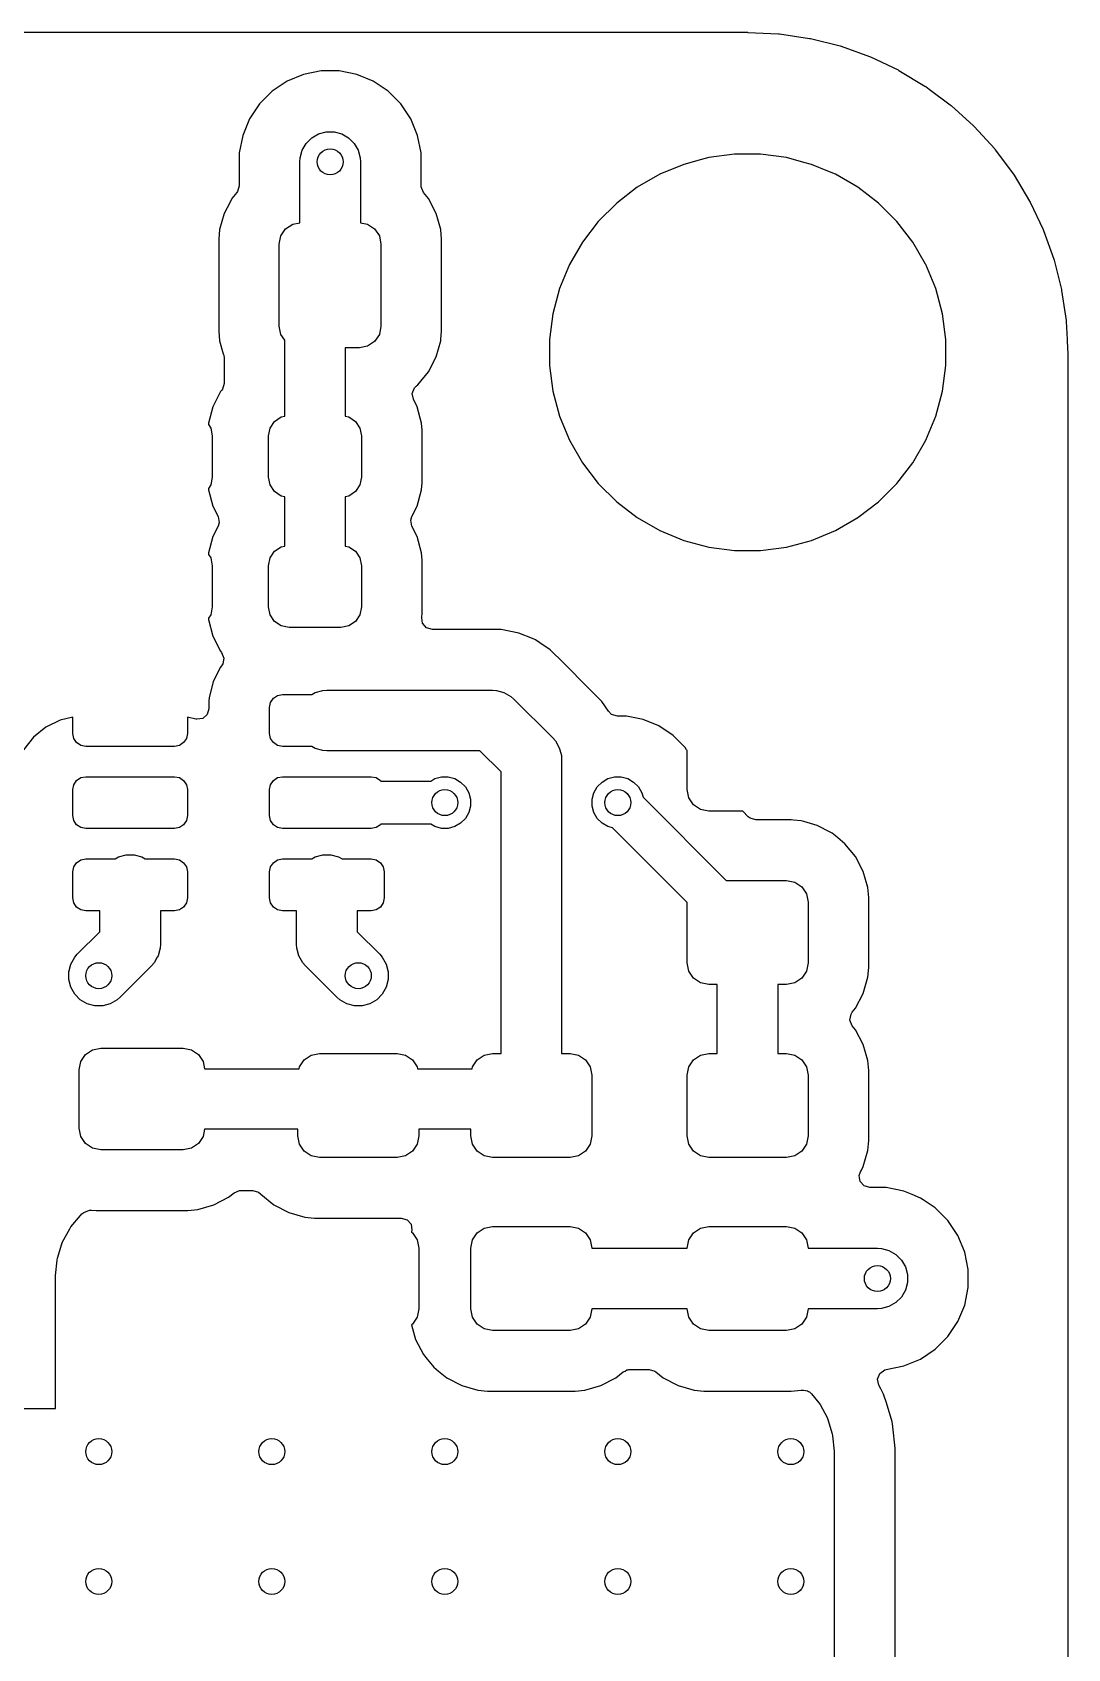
# Model space of a CAD drawing. Extents: x 4.78 to 6.52, y -4.3 to -1.89.
# Drawn here: x 5.895 to 6.366, y -2.629 to -1.894 of the extents above; entities that cross this region are included whole.
import ezdxf

# ---------------------------------------------------------------- set-up
doc = ezdxf.new("R2010")
doc.units = 0
doc.header["$MEASUREMENT"] = 0
doc.layers.add('BLACK', color=7, linetype='CONTINUOUS')

msp = doc.modelspace()

# ---------------------------------------------------------------- linework, layer by layer
at = {"layer": 'BLACK', "linetype": 'CONTINUOUS'}
for p, q in [((5.87348, -1.89362), (6.2186, -1.89362)), ((6.2186, -1.89362), (6.22035, -1.89362)), ((6.22035, -1.89362), (6.22059, -1.89363)), ((6.22059, -1.89363), (6.23451, -1.89431)), ((6.23451, -1.89431), (6.23499, -1.89436)), ((6.23499, -1.89436), (6.24865, -1.89638)), ((6.24865, -1.89638), (6.24912, -1.89648)), ((6.24912, -1.89648), (6.26252, -1.89983)), ((6.26252, -1.89983), (6.26298, -1.89997)), ((6.26298, -1.89997), (6.27598, -1.90463)), ((6.27598, -1.90463), (6.27643, -1.90481)), ((6.02644, -1.9112), (6.01845, -1.91279)), ((6.03459, -1.9112), (6.02644, -1.9112)), ((6.02644, -1.9112), (6.02644, -1.9112)), ((6.04258, -1.91279), (6.03459, -1.9112)), ((6.03459, -1.9112), (6.03459, -1.9112)), ((6.27643, -1.90481), (6.28891, -1.91072)), ((6.28891, -1.91072), (6.28934, -1.91094)), ((6.28934, -1.91094), (6.30119, -1.91804)), ((6.01092, -1.91591), (6.00415, -1.92043)), ((6.01845, -1.91279), (6.01092, -1.91591)), ((6.01845, -1.91279), (6.01845, -1.91279)), ((6.0501, -1.91591), (6.04258, -1.91279)), ((6.04258, -1.91279), (6.04258, -1.91279)), ((6.05192, -1.91712), (6.0501, -1.91591)), ((6.05688, -1.92043), (6.05192, -1.91712)), ((6.30119, -1.91804), (6.30158, -1.91831)), ((6.30158, -1.91831), (6.30308, -1.91942)), ((5.99839, -1.92619), (5.99386, -1.93297)), ((6.00415, -1.92043), (5.99839, -1.92619)), ((6.06264, -1.92619), (6.05688, -1.92043)), ((6.06716, -1.93297), (6.06264, -1.92619)), ((6.06264, -1.92619), (6.06264, -1.92619)), ((6.30308, -1.91942), (6.31268, -1.92654)), ((6.31268, -1.92654), (6.31305, -1.92684)), ((5.99386, -1.93297), (5.99074, -1.9405)), ((6.07028, -1.9405), (6.06716, -1.93297)), ((6.31305, -1.92684), (6.32329, -1.93612)), ((5.99074, -1.9405), (5.98915, -1.94849)), ((5.99074, -1.9405), (5.99074, -1.9405)), ((6.02212, -1.94163), (6.02524, -1.93983)), ((6.02524, -1.93983), (6.02871, -1.9389)), ((6.02871, -1.9389), (6.03231, -1.9389)), ((6.03231, -1.9389), (6.03578, -1.93983)), ((6.03578, -1.93983), (6.0389, -1.94163)), ((6.07187, -1.94849), (6.07028, -1.9405)), ((6.32329, -1.93612), (6.32362, -1.93646)), ((6.32362, -1.93646), (6.3329, -1.94669)), ((5.98915, -1.94849), (5.98915, -1.96343)), ((6.01685, -1.95076), (6.01778, -1.94729)), ((6.01778, -1.94729), (6.01958, -1.94417)), ((6.01958, -1.94417), (6.02212, -1.94163)), ((6.0389, -1.94163), (6.04144, -1.94417)), ((6.04144, -1.94417), (6.04324, -1.94729)), ((6.04324, -1.94729), (6.04417, -1.95076)), ((6.07187, -1.96343), (6.07187, -1.94849)), ((6.07187, -1.94849), (6.07187, -1.94849)), ((6.3329, -1.94669), (6.3332, -1.94706)), ((6.3332, -1.94706), (6.34143, -1.95816)), ((6.01673, -1.95256), (6.01685, -1.95076)), ((6.01673, -1.98022), (6.01673, -1.95256)), ((6.04417, -1.95076), (6.04429, -1.95256)), ((6.04429, -1.95256), (6.04429, -1.98022)), ((6.19142, -1.95369), (6.1805, -1.95822)), ((6.19945, -1.95154), (6.19142, -1.95369)), ((6.20284, -1.95063), (6.19945, -1.95154)), ((6.21456, -1.94909), (6.20284, -1.95063)), ((6.20284, -1.95063), (6.20284, -1.95063)), ((6.20284, -1.95063), (6.20284, -1.95063)), ((6.22638, -1.94909), (6.21456, -1.94909)), ((6.21456, -1.94909), (6.21456, -1.94909)), ((6.21456, -1.94909), (6.21456, -1.94909)), ((6.2381, -1.95063), (6.22638, -1.94909)), ((6.22638, -1.94909), (6.22638, -1.94909)), ((6.22638, -1.94909), (6.22638, -1.94909)), ((6.24613, -1.95278), (6.2381, -1.95063)), ((6.2381, -1.95063), (6.2381, -1.95063)), ((6.2381, -1.95063), (6.2381, -1.95063)), ((6.24952, -1.95369), (6.24613, -1.95278)), ((6.25701, -1.95679), (6.24952, -1.95369)), ((6.24952, -1.95369), (6.24952, -1.95369)), ((6.24952, -1.95369), (6.24952, -1.95369)), ((5.98915, -1.96343), (5.98838, -1.96607)), ((6.0719, -1.96398), (6.07187, -1.96343)), ((6.1805, -1.95822), (6.17027, -1.96413)), ((6.1805, -1.95822), (6.1805, -1.95822)), ((6.26044, -1.95822), (6.25701, -1.95679)), ((6.27068, -1.96413), (6.26044, -1.95822)), ((6.26044, -1.95822), (6.26044, -1.95822)), ((6.34143, -1.95816), (6.3417, -1.95856)), ((6.3417, -1.95856), (6.3488, -1.9704)), ((5.985, -1.97083), (5.98229, -1.97601)), ((5.98582, -1.96926), (5.985, -1.97083)), ((5.98806, -1.96652), (5.98582, -1.96926)), ((5.98838, -1.96607), (5.98806, -1.96652)), ((6.07297, -1.96652), (6.0719, -1.96398)), ((6.07521, -1.96926), (6.07297, -1.96652)), ((6.07873, -1.97601), (6.07521, -1.96926)), ((6.17027, -1.96413), (6.16089, -1.97132)), ((6.28006, -1.97132), (6.27068, -1.96413)), ((6.3488, -1.9704), (6.34903, -1.97083)), ((6.34903, -1.97083), (6.35493, -1.98331)), ((5.98229, -1.97601), (5.9802, -1.98332)), ((6.08082, -1.98332), (6.07873, -1.97601)), ((6.16089, -1.97132), (6.15253, -1.97968)), ((6.16089, -1.97132), (6.16089, -1.97132)), ((6.28842, -1.97968), (6.28006, -1.97132)), ((6.28006, -1.97132), (6.28006, -1.97132)), ((5.9802, -1.98332), (5.9798, -1.98779)), ((6.00813, -1.98619), (6.01026, -1.983)), ((6.01026, -1.983), (6.01346, -1.98087)), ((6.01346, -1.98087), (6.01673, -1.98022)), ((6.04429, -1.98022), (6.04757, -1.98087)), ((6.04757, -1.98087), (6.05076, -1.983)), ((6.05076, -1.983), (6.05289, -1.98619)), ((6.08122, -1.98779), (6.08082, -1.98332)), ((6.15253, -1.97968), (6.14533, -1.98906)), ((6.15253, -1.97968), (6.15253, -1.97968)), ((6.29561, -1.98906), (6.28842, -1.97968)), ((6.28842, -1.97968), (6.28842, -1.97968)), ((6.35493, -1.98331), (6.35512, -1.98376)), ((6.35512, -1.98376), (6.35977, -1.99676)), ((5.9798, -1.98779), (5.9798, -2.02953)), ((6.00738, -1.98996), (6.00813, -1.98619)), ((6.00738, -2.02736), (6.00738, -1.98996)), ((6.05289, -1.98619), (6.05364, -1.98996)), ((6.05364, -1.98996), (6.05364, -2.02736)), ((6.08122, -2.02953), (6.08122, -1.98779)), ((6.14533, -1.98906), (6.13942, -1.9993)), ((6.30145, -1.99916), (6.29561, -1.98906)), ((6.13942, -1.9993), (6.1349, -2.01022)), ((6.13942, -1.9993), (6.13942, -1.9993)), ((6.30152, -1.9993), (6.30145, -1.99916)), ((6.30605, -2.01022), (6.30152, -1.9993)), ((6.35977, -1.99676), (6.35991, -1.99722)), ((6.35991, -1.99722), (6.36326, -2.01062)), ((6.1349, -2.01022), (6.13184, -2.02164)), ((6.30911, -2.02164), (6.30605, -2.01022)), ((6.36326, -2.01062), (6.36336, -2.01109)), ((6.36336, -2.01109), (6.36538, -2.02476)), ((6.13184, -2.02164), (6.1303, -2.03336)), ((6.13184, -2.02164), (6.13184, -2.02164)), ((6.31065, -2.03336), (6.30911, -2.02164)), ((5.9798, -2.02953), (5.9802, -2.034)), ((6.00813, -2.03113), (6.00738, -2.02736)), ((6.05364, -2.02736), (6.05289, -2.03113)), ((6.08088, -2.03336), (6.08122, -2.02953)), ((6.36538, -2.02476), (6.36543, -2.02523)), ((6.36543, -2.02523), (6.36583, -2.03336)), ((5.9802, -2.034), (5.9802, -2.034)), ((5.9802, -2.034), (5.9802, -2.034)), ((5.9802, -2.034), (5.98189, -2.0399)), ((6.00984, -2.03369), (6.00813, -2.03113)), ((6.00984, -2.0683), (6.00984, -2.03369)), ((6.04757, -2.03646), (6.0438, -2.0372)), ((6.05076, -2.03432), (6.04757, -2.03646)), ((6.05289, -2.03113), (6.05076, -2.03432)), ((6.07873, -2.04132), (6.08082, -2.034)), ((6.08082, -2.034), (6.08088, -2.03336)), ((6.1303, -2.03336), (6.1303, -2.03336)), ((6.1303, -2.03336), (6.1303, -2.04518)), ((6.31065, -2.04518), (6.31065, -2.03336)), ((6.36583, -2.03336), (6.36604, -2.03771)), ((5.98189, -2.0399), (5.98208, -2.04055)), ((5.98208, -2.04055), (5.98226, -2.04189)), ((5.98226, -2.04189), (5.98226, -2.05334)), ((6.0438, -2.0372), (6.0374, -2.0372)), ((6.0374, -2.0372), (6.0374, -2.0683)), ((6.07521, -2.04806), (6.07873, -2.04132)), ((6.36604, -2.03771), (6.36612, -2.03918)), ((6.36612, -2.03918), (6.36612, -2.03942)), ((6.36612, -2.03942), (6.36612, -3.28553)), ((6.0704, -2.05396), (6.07521, -2.04806)), ((6.1303, -2.04518), (6.1303, -2.04518)), ((6.1303, -2.04518), (6.13184, -2.0569)), ((6.30911, -2.0569), (6.31065, -2.04518)), ((5.98067, -2.05704), (5.97714, -2.06396)), ((5.98118, -2.05641), (5.98067, -2.05704)), ((5.98149, -2.05598), (5.98118, -2.05641)), ((5.98226, -2.05334), (5.98149, -2.05598)), ((6.06787, -2.05787), (6.0689, -2.05532)), ((6.06838, -2.06058), (6.06787, -2.05787)), ((6.0689, -2.05532), (6.06964, -2.05458)), ((6.06964, -2.05458), (6.0704, -2.05396)), ((6.13184, -2.0569), (6.13184, -2.0569)), ((6.13184, -2.0569), (6.13184, -2.0569)), ((6.13184, -2.0569), (6.1349, -2.06832)), ((6.30605, -2.06832), (6.30911, -2.0569)), ((5.97714, -2.06396), (5.97514, -2.07146)), ((6.0701, -2.06396), (6.06838, -2.06058)), ((6.07211, -2.07146), (6.0701, -2.06396)), ((5.97514, -2.07146), (5.97509, -2.07208)), ((5.97509, -2.07208), (5.97616, -2.07369)), ((5.97514, -2.07146), (5.97514, -2.07146)), ((5.97616, -2.07369), (5.97687, -2.07726)), ((6.00246, -2.07726), (6.00317, -2.07369)), ((6.00317, -2.07369), (6.0052, -2.07065)), ((6.0052, -2.07065), (6.00823, -2.06863)), ((6.00823, -2.06863), (6.00984, -2.0683)), ((6.0374, -2.0683), (6.03901, -2.06863)), ((6.03901, -2.06863), (6.04204, -2.07065)), ((6.04204, -2.07065), (6.04407, -2.07369)), ((6.04407, -2.07369), (6.04478, -2.07726)), ((6.07236, -2.07468), (6.07211, -2.07146)), ((6.1349, -2.06832), (6.13591, -2.07076)), ((6.13591, -2.07076), (6.13942, -2.07924)), ((6.30152, -2.07924), (6.30605, -2.06832)), ((5.97687, -2.07726), (5.97687, -2.09596)), ((6.00246, -2.09596), (6.00246, -2.07726)), ((6.04478, -2.07726), (6.04478, -2.09596)), ((6.07236, -2.09855), (6.07236, -2.07468)), ((6.13942, -2.07924), (6.13942, -2.07924)), ((6.13942, -2.07924), (6.14533, -2.08947)), ((6.29561, -2.08947), (6.30152, -2.07924)), ((6.14533, -2.08947), (6.15253, -2.09885)), ((6.28842, -2.09885), (6.29561, -2.08947)), ((5.97616, -2.09954), (5.97509, -2.10115)), ((5.97509, -2.10115), (5.97514, -2.10177)), ((5.97514, -2.10177), (5.97714, -2.10927)), ((5.97687, -2.09596), (5.97616, -2.09954)), ((6.00317, -2.09954), (6.00246, -2.09596)), ((6.0052, -2.10258), (6.00317, -2.09954)), ((6.00823, -2.1046), (6.0052, -2.10258)), ((6.04204, -2.10258), (6.03901, -2.1046)), ((6.04407, -2.09954), (6.04204, -2.10258)), ((6.04478, -2.09596), (6.04407, -2.09954)), ((6.0701, -2.10927), (6.07211, -2.10177)), ((6.07211, -2.10177), (6.07236, -2.09855)), ((6.15253, -2.09885), (6.15253, -2.09885)), ((6.15253, -2.09885), (6.16089, -2.10721)), ((6.28006, -2.10721), (6.28842, -2.09885)), ((5.97714, -2.10927), (5.97952, -2.11393)), ((6.00984, -2.10492), (6.00823, -2.1046)), ((6.00984, -2.12736), (6.00984, -2.10492)), ((6.03901, -2.1046), (6.0374, -2.10492)), ((6.0374, -2.10492), (6.0374, -2.12736)), ((6.06773, -2.11393), (6.0701, -2.10927)), ((6.0701, -2.10927), (6.0701, -2.10927)), ((6.16089, -2.10721), (6.16089, -2.10721)), ((6.16089, -2.10721), (6.17027, -2.11441)), ((6.27068, -2.11441), (6.28006, -2.10721)), ((5.97952, -2.11393), (5.98002, -2.11663)), ((5.98002, -2.11663), (5.97952, -2.11836)), ((6.06722, -2.11565), (6.06773, -2.11393)), ((6.06773, -2.11836), (6.06722, -2.11565)), ((6.17027, -2.11441), (6.1805, -2.12032)), ((6.26044, -2.12032), (6.27068, -2.11441)), ((5.97714, -2.12301), (5.97514, -2.13051)), ((5.97952, -2.11836), (5.97714, -2.12301)), ((6.0701, -2.12301), (6.06773, -2.11836)), ((6.07211, -2.13051), (6.0701, -2.12301)), ((6.0701, -2.12301), (6.0701, -2.12301)), ((6.0701, -2.12301), (6.0701, -2.12301)), ((6.1805, -2.12032), (6.1805, -2.12032)), ((6.1805, -2.12032), (6.1805, -2.12032)), ((6.1805, -2.12032), (6.19142, -2.12484)), ((6.19142, -2.12484), (6.20284, -2.1279)), ((6.2381, -2.1279), (6.24952, -2.12484)), ((6.24952, -2.12484), (6.26044, -2.12032)), ((5.97514, -2.13051), (5.97509, -2.13114)), ((5.97509, -2.13114), (5.97616, -2.13274)), ((5.97514, -2.13051), (5.97514, -2.13051)), ((6.00317, -2.13274), (6.0052, -2.12971)), ((6.0052, -2.12971), (6.00823, -2.12768)), ((6.00823, -2.12768), (6.00984, -2.12736)), ((6.0374, -2.12736), (6.03901, -2.12768)), ((6.03901, -2.12768), (6.04204, -2.12971)), ((6.04204, -2.12971), (6.04407, -2.13274)), ((6.07236, -2.13373), (6.07211, -2.13051)), ((6.20284, -2.1279), (6.21456, -2.12944)), ((6.21456, -2.12944), (6.21456, -2.12944)), ((6.21456, -2.12944), (6.22638, -2.12944)), ((6.22638, -2.12944), (6.2381, -2.1279)), ((6.22638, -2.12944), (6.22638, -2.12944)), ((5.97616, -2.13274), (5.97687, -2.13632)), ((5.97687, -2.13632), (5.97687, -2.15502)), ((6.00246, -2.13632), (6.00317, -2.13274)), ((6.00246, -2.15502), (6.00246, -2.13632)), ((6.04407, -2.13274), (6.04478, -2.13632)), ((6.04478, -2.13632), (6.04478, -2.15502)), ((6.07236, -2.1576), (6.07236, -2.13373)), ((5.97616, -2.1586), (5.97509, -2.1602)), ((5.97509, -2.1602), (5.97514, -2.16083)), ((5.97514, -2.16083), (5.97714, -2.16833)), ((5.97687, -2.15502), (5.97616, -2.1586)), ((6.00317, -2.1586), (6.00246, -2.15502)), ((6.0052, -2.16163), (6.00317, -2.1586)), ((6.00823, -2.16366), (6.0052, -2.16163)), ((6.04204, -2.16163), (6.03901, -2.16366)), ((6.04407, -2.1586), (6.04204, -2.16163)), ((6.04478, -2.15502), (6.04407, -2.1586)), ((6.07217, -2.16007), (6.07236, -2.1576)), ((6.07259, -2.16248), (6.07217, -2.16007)), ((6.07236, -2.1576), (6.07236, -2.1576)), ((5.97714, -2.16833), (5.98067, -2.17524)), ((6.01181, -2.16437), (6.00823, -2.16366)), ((6.03543, -2.16437), (6.01181, -2.16437)), ((6.03901, -2.16366), (6.03543, -2.16437)), ((6.0744, -2.16456), (6.07259, -2.16248)), ((6.07704, -2.16533), (6.0744, -2.16456)), ((6.1084, -2.16533), (6.07704, -2.16533)), ((6.11639, -2.16692), (6.1084, -2.16533)), ((6.1084, -2.16533), (6.1084, -2.16533)), ((6.12252, -2.16946), (6.11639, -2.16692)), ((6.11639, -2.16692), (6.11639, -2.16692)), ((5.98067, -2.17524), (5.98067, -2.17524)), ((5.98067, -2.17524), (5.98067, -2.17524)), ((5.98067, -2.17524), (5.98108, -2.17575)), ((5.98108, -2.17575), (5.98214, -2.17829)), ((6.12392, -2.17004), (6.12252, -2.16946)), ((6.12592, -2.17138), (6.12392, -2.17004)), ((6.1307, -2.17457), (6.12592, -2.17138)), ((6.13663, -2.1805), (6.1307, -2.17457)), ((5.98048, -2.18265), (5.97724, -2.18917)), ((5.98109, -2.18188), (5.98048, -2.18265)), ((5.98166, -2.181), (5.98109, -2.18188)), ((5.98214, -2.17829), (5.98166, -2.181)), ((6.14829, -2.19216), (6.13663, -2.1805)), ((6.13663, -2.1805), (6.13663, -2.1805)), ((5.97724, -2.18917), (5.97548, -2.19624)), ((5.97724, -2.18917), (5.97724, -2.18917)), ((5.97548, -2.19624), (5.97537, -2.19788)), ((5.97537, -2.19788), (5.97537, -2.20135)), ((6.00295, -2.20079), (6.0034, -2.19853)), ((6.0034, -2.19853), (6.00468, -2.19661)), ((6.00468, -2.19661), (6.0066, -2.19533)), ((6.0066, -2.19533), (6.00886, -2.19488)), ((6.00886, -2.19488), (6.02217, -2.19488)), ((6.02217, -2.19488), (6.02376, -2.19396)), ((6.02376, -2.19396), (6.02724, -2.19303)), ((6.02724, -2.19303), (6.02904, -2.19291)), ((6.02904, -2.19291), (6.10433, -2.19291)), ((6.10433, -2.19291), (6.10613, -2.19303)), ((6.10613, -2.19303), (6.1096, -2.19396)), ((6.1096, -2.19396), (6.11272, -2.19576)), ((6.11272, -2.19576), (6.11407, -2.19695)), ((6.11407, -2.19695), (6.13179, -2.21467)), ((6.15417, -2.19804), (6.14829, -2.19216)), ((6.14829, -2.19216), (6.14829, -2.19216)), ((6.15417, -2.19805), (6.15417, -2.19804)), ((6.15717, -2.20254), (6.15417, -2.19805)), ((5.91339, -2.20515), (5.90768, -2.20657)), ((5.91339, -2.2126), (5.91339, -2.20515)), ((5.96931, -2.20609), (5.96555, -2.20515)), ((5.96555, -2.20515), (5.96555, -2.2126)), ((5.9698, -2.20618), (5.96931, -2.20609)), ((5.97252, -2.20579), (5.9698, -2.20618)), ((5.9746, -2.20399), (5.97252, -2.20579)), ((5.97537, -2.20135), (5.9746, -2.20399)), ((6.00295, -2.2126), (6.00295, -2.20079)), ((6.15859, -2.20393), (6.15717, -2.20254)), ((6.16123, -2.2047), (6.15859, -2.20393)), ((6.1653, -2.2047), (6.16123, -2.2047)), ((6.17291, -2.20622), (6.1653, -2.2047)), ((6.1653, -2.2047), (6.1653, -2.2047)), ((5.90115, -2.20981), (5.89547, -2.21437)), ((5.90768, -2.20657), (5.90115, -2.20981)), ((5.90768, -2.20657), (5.90768, -2.20657)), ((5.91384, -2.21486), (5.91339, -2.2126)), ((5.96555, -2.2126), (5.9651, -2.21486)), ((6.0034, -2.21486), (6.00295, -2.2126)), ((6.18008, -2.20919), (6.17291, -2.20622)), ((6.17291, -2.20622), (6.17291, -2.20622)), ((6.18653, -2.2135), (6.18008, -2.20919)), ((6.18008, -2.20919), (6.18008, -2.20919)), ((6.19201, -2.21898), (6.18653, -2.2135)), ((6.18653, -2.2135), (6.18653, -2.2135)), ((5.89547, -2.21437), (5.89091, -2.22005)), ((5.91512, -2.21677), (5.91384, -2.21486)), ((5.91703, -2.21805), (5.91512, -2.21677)), ((5.91929, -2.2185), (5.91703, -2.21805)), ((5.95965, -2.2185), (5.91929, -2.2185)), ((5.96191, -2.21805), (5.95965, -2.2185)), ((5.96382, -2.21677), (5.96191, -2.21805)), ((5.9651, -2.21486), (5.96382, -2.21677)), ((6.00468, -2.21677), (6.0034, -2.21486)), ((6.0066, -2.21805), (6.00468, -2.21677)), ((6.00886, -2.2185), (6.0066, -2.21805)), ((6.02217, -2.2185), (6.00886, -2.2185)), ((6.02376, -2.21942), (6.02217, -2.2185)), ((6.02724, -2.22035), (6.02376, -2.21942)), ((6.02904, -2.22047), (6.02724, -2.22035)), ((6.09862, -2.22047), (6.02904, -2.22047)), ((6.10827, -2.23012), (6.09862, -2.22047)), ((6.13179, -2.21467), (6.13298, -2.21602)), ((6.13298, -2.21602), (6.13478, -2.21914)), ((6.13478, -2.21914), (6.13502, -2.22005)), ((6.13502, -2.22005), (6.13571, -2.22261)), ((6.19272, -2.22005), (6.19201, -2.21898)), ((6.19291, -2.22033), (6.19272, -2.22005)), ((6.19291, -2.23819), (6.19291, -2.22033)), ((6.13571, -2.22261), (6.13583, -2.22441)), ((6.13583, -2.22441), (6.13583, -2.35827)), ((5.91384, -2.23593), (5.91512, -2.23401)), ((5.91512, -2.23401), (5.91703, -2.23273)), ((5.91703, -2.23273), (5.91929, -2.23228)), ((5.91929, -2.23228), (5.95965, -2.23228)), ((5.95965, -2.23228), (5.96191, -2.23273)), ((5.96191, -2.23273), (5.96382, -2.23401)), ((5.96382, -2.23401), (5.9651, -2.23593)), ((6.0034, -2.23593), (6.00468, -2.23401)), ((6.00468, -2.23401), (6.0066, -2.23273)), ((6.0066, -2.23273), (6.00886, -2.23228)), ((6.00886, -2.23228), (6.04921, -2.23228)), ((6.04921, -2.23228), (6.05147, -2.23273)), ((6.05147, -2.23273), (6.05339, -2.23401)), ((6.05339, -2.23401), (6.05355, -2.23425)), ((6.05355, -2.23425), (6.0763, -2.23425)), ((6.0763, -2.23425), (6.07816, -2.23318)), ((6.07816, -2.23318), (6.08114, -2.23238)), ((6.08114, -2.23238), (6.08422, -2.23238)), ((6.08422, -2.23238), (6.0872, -2.23318)), ((6.0872, -2.23318), (6.08987, -2.23472)), ((6.08987, -2.23472), (6.09205, -2.2369)), ((6.10827, -2.35827), (6.10827, -2.23012)), ((6.15205, -2.2369), (6.15423, -2.23472)), ((6.15423, -2.23472), (6.1569, -2.23318)), ((6.1569, -2.23318), (6.15988, -2.23238)), ((6.15988, -2.23238), (6.16296, -2.23238)), ((6.16296, -2.23238), (6.16594, -2.23318)), ((6.16594, -2.23318), (6.16861, -2.23472)), ((6.16861, -2.23472), (6.17079, -2.2369)), ((5.91339, -2.23819), (5.91384, -2.23593)), ((5.91339, -2.25), (5.91339, -2.23819)), ((5.9651, -2.23593), (5.96555, -2.23819)), ((5.96555, -2.23819), (5.96555, -2.25)), ((6.00295, -2.23819), (6.0034, -2.23593)), ((6.00295, -2.25), (6.00295, -2.23819)), ((6.09205, -2.2369), (6.09359, -2.23957)), ((6.09359, -2.23957), (6.09439, -2.24255)), ((6.09439, -2.24255), (6.09439, -2.24564)), ((6.14971, -2.24255), (6.15051, -2.23957)), ((6.14971, -2.24564), (6.14971, -2.24255)), ((6.15051, -2.23957), (6.15205, -2.2369)), ((6.17079, -2.2369), (6.17233, -2.23957)), ((6.17233, -2.23957), (6.17288, -2.24164)), ((6.17288, -2.24164), (6.21077, -2.27953)), ((6.19366, -2.24196), (6.19291, -2.23819)), ((6.1958, -2.24515), (6.19366, -2.24196)), ((5.91384, -2.25226), (5.91339, -2.25)), ((5.96555, -2.25), (5.9651, -2.25226)), ((6.0034, -2.25226), (6.00295, -2.25)), ((6.09359, -2.24861), (6.09205, -2.25128)), ((6.09439, -2.24564), (6.09359, -2.24861)), ((6.15051, -2.24861), (6.14971, -2.24564)), ((6.15205, -2.25128), (6.15051, -2.24861)), ((6.19899, -2.24728), (6.1958, -2.24515)), ((6.20276, -2.24803), (6.19899, -2.24728)), ((6.21828, -2.24803), (6.20276, -2.24803)), ((6.22076, -2.25052), (6.21828, -2.24803)), ((5.91512, -2.25418), (5.91384, -2.25226)), ((5.91703, -2.25546), (5.91512, -2.25418)), ((5.91929, -2.25591), (5.91703, -2.25546)), ((5.95965, -2.25591), (5.91929, -2.25591)), ((5.96191, -2.25546), (5.95965, -2.25591)), ((5.96382, -2.25418), (5.96191, -2.25546)), ((5.9651, -2.25226), (5.96382, -2.25418)), ((6.00468, -2.25418), (6.0034, -2.25226)), ((6.0066, -2.25546), (6.00468, -2.25418)), ((6.00886, -2.25591), (6.0066, -2.25546)), ((6.04921, -2.25591), (6.00886, -2.25591)), ((6.05147, -2.25546), (6.04921, -2.25591)), ((6.05339, -2.25418), (6.05147, -2.25546)), ((6.05355, -2.25394), (6.05339, -2.25418)), ((6.0763, -2.25394), (6.05355, -2.25394)), ((6.07816, -2.25501), (6.0763, -2.25394)), ((6.08114, -2.2558), (6.07816, -2.25501)), ((6.08422, -2.2558), (6.08114, -2.2558)), ((6.0872, -2.25501), (6.08422, -2.2558)), ((6.08987, -2.25346), (6.0872, -2.25501)), ((6.09205, -2.25128), (6.08987, -2.25346)), ((6.15423, -2.25346), (6.15205, -2.25128)), ((6.1569, -2.25501), (6.15423, -2.25346)), ((6.15896, -2.25556), (6.1569, -2.25501)), ((6.19291, -2.28951), (6.15896, -2.25556)), ((6.22158, -2.25117), (6.22076, -2.25052)), ((6.22422, -2.25195), (6.22158, -2.25117)), ((6.24036, -2.25195), (6.22422, -2.25195)), ((6.24133, -2.25203), (6.24036, -2.25195)), ((6.24036, -2.25195), (6.24036, -2.25195)), ((6.24482, -2.25235), (6.24133, -2.25203)), ((6.24606, -2.2527), (6.24482, -2.25235)), ((6.24482, -2.25235), (6.24482, -2.25235)), ((6.24482, -2.25235), (6.24482, -2.25235)), ((6.25214, -2.25444), (6.24606, -2.2527)), ((6.25831, -2.25766), (6.25214, -2.25444)), ((6.25889, -2.25796), (6.25831, -2.25766)), ((6.26049, -2.25927), (6.25889, -2.25796)), ((6.26479, -2.26277), (6.26049, -2.25927)), ((6.26719, -2.26572), (6.26479, -2.26277)), ((5.91384, -2.27333), (5.91512, -2.27141)), ((5.91512, -2.27141), (5.91703, -2.27013)), ((5.91703, -2.27013), (5.91929, -2.26969)), ((5.91929, -2.26969), (5.9326, -2.26969)), ((5.9326, -2.26969), (5.9342, -2.26877)), ((5.9342, -2.26877), (5.93767, -2.26783)), ((5.93767, -2.26783), (5.94127, -2.26783)), ((5.94127, -2.26783), (5.94474, -2.26877)), ((5.94474, -2.26877), (5.94633, -2.26969)), ((5.94633, -2.26969), (5.95965, -2.26969)), ((5.95965, -2.26969), (5.96191, -2.27013)), ((5.96191, -2.27013), (5.96382, -2.27141)), ((5.96382, -2.27141), (5.9651, -2.27333)), ((6.0034, -2.27333), (6.00468, -2.27141)), ((6.00468, -2.27141), (6.0066, -2.27013)), ((6.0066, -2.27013), (6.00886, -2.26969)), ((6.00886, -2.26969), (6.02217, -2.26969)), ((6.02217, -2.26969), (6.02376, -2.26877)), ((6.02376, -2.26877), (6.02724, -2.26783)), ((6.02724, -2.26783), (6.03083, -2.26783)), ((6.03083, -2.26783), (6.03431, -2.26877)), ((6.03431, -2.26877), (6.0359, -2.26969)), ((6.0359, -2.26969), (6.04921, -2.26969)), ((6.04921, -2.26969), (6.05147, -2.27013)), ((6.05147, -2.27013), (6.05339, -2.27141)), ((6.05339, -2.27141), (6.05467, -2.27333)), ((6.2696, -2.26867), (6.26719, -2.26572)), ((6.27312, -2.27542), (6.2696, -2.26867)), ((5.91339, -2.27559), (5.91384, -2.27333)), ((5.91339, -2.2874), (5.91339, -2.27559)), ((5.9651, -2.27333), (5.96555, -2.27559)), ((5.96555, -2.27559), (5.96555, -2.2874)), ((6.00295, -2.27559), (6.0034, -2.27333)), ((6.00295, -2.2874), (6.00295, -2.27559)), ((6.05467, -2.27333), (6.05512, -2.27559)), ((6.05512, -2.27559), (6.05512, -2.2874)), ((6.21077, -2.27953), (6.23819, -2.27953)), ((6.23819, -2.27953), (6.24196, -2.28028)), ((6.27521, -2.28273), (6.27312, -2.27542)), ((6.24196, -2.28028), (6.24515, -2.28241)), ((6.24515, -2.28241), (6.24728, -2.2856)), ((6.24728, -2.2856), (6.24803, -2.28937)), ((6.27561, -2.2872), (6.27521, -2.28273)), ((5.91384, -2.28966), (5.91339, -2.2874)), ((5.91512, -2.29158), (5.91384, -2.28966)), ((5.91703, -2.29286), (5.91512, -2.29158)), ((5.91929, -2.29331), (5.91703, -2.29286)), ((5.92569, -2.29331), (5.91929, -2.29331)), ((5.92569, -2.30286), (5.92569, -2.29331)), ((5.95965, -2.29331), (5.95325, -2.29331)), ((5.95325, -2.29331), (5.95325, -2.30856)), ((5.96191, -2.29286), (5.95965, -2.29331)), ((5.96382, -2.29158), (5.96191, -2.29286)), ((5.9651, -2.28966), (5.96382, -2.29158)), ((5.96555, -2.2874), (5.9651, -2.28966)), ((6.0034, -2.28966), (6.00295, -2.2874)), ((6.00468, -2.29158), (6.0034, -2.28966)), ((6.0066, -2.29286), (6.00468, -2.29158)), ((6.00886, -2.29331), (6.0066, -2.29286)), ((6.01526, -2.29331), (6.00886, -2.29331)), ((6.01526, -2.30856), (6.01526, -2.29331)), ((6.04921, -2.29331), (6.04281, -2.29331)), ((6.04281, -2.29331), (6.04281, -2.30286)), ((6.05147, -2.29286), (6.04921, -2.29331)), ((6.05339, -2.29158), (6.05147, -2.29286)), ((6.05467, -2.28966), (6.05339, -2.29158)), ((6.05512, -2.2874), (6.05467, -2.28966)), ((6.19291, -2.31693), (6.19291, -2.28951)), ((6.24803, -2.28937), (6.24803, -2.31693)), ((6.27561, -2.3191), (6.27561, -2.2872)), ((5.91545, -2.31309), (5.92569, -2.30286)), ((5.95325, -2.30856), (5.95313, -2.31036)), ((6.01537, -2.31036), (6.01526, -2.30856)), ((6.04281, -2.30286), (6.05305, -2.31309)), ((5.91247, -2.31756), (5.91426, -2.31445)), ((5.91426, -2.31445), (5.91545, -2.31309)), ((5.95185, -2.31445), (5.9504, -2.31695)), ((5.9522, -2.31384), (5.95185, -2.31445)), ((5.95313, -2.31036), (5.9522, -2.31384)), ((6.0163, -2.31384), (6.01537, -2.31036)), ((6.0181, -2.31695), (6.0163, -2.31384)), ((6.05305, -2.31309), (6.05424, -2.31445)), ((6.05424, -2.31445), (6.05604, -2.31756)), ((5.91154, -2.32104), (5.91247, -2.31756)), ((5.91154, -2.32463), (5.91154, -2.32104)), ((5.94921, -2.31831), (5.93494, -2.33258)), ((5.9504, -2.31695), (5.94921, -2.31831)), ((5.9504, -2.31695), (5.9504, -2.31695)), ((6.01929, -2.31831), (6.0181, -2.31695)), ((6.03356, -2.33258), (6.01929, -2.31831)), ((6.05604, -2.31756), (6.05697, -2.32104)), ((6.05697, -2.32104), (6.05697, -2.32463)), ((6.19366, -2.3207), (6.19291, -2.31693)), ((6.1958, -2.32389), (6.19366, -2.3207)), ((6.24728, -2.3207), (6.24515, -2.32389)), ((6.24803, -2.31693), (6.24728, -2.3207)), ((6.27312, -2.33088), (6.27521, -2.32357)), ((6.27521, -2.32357), (6.27561, -2.3191)), ((5.91247, -2.32811), (5.91154, -2.32463)), ((5.91426, -2.33122), (5.91247, -2.32811)), ((6.05604, -2.32811), (6.05424, -2.33122)), ((6.05697, -2.32463), (6.05604, -2.32811)), ((6.19899, -2.32602), (6.1958, -2.32389)), ((6.20276, -2.32677), (6.19899, -2.32602)), ((6.20669, -2.32677), (6.20276, -2.32677)), ((6.20669, -2.35827), (6.20669, -2.32677)), ((6.23819, -2.32677), (6.23425, -2.32677)), ((6.23425, -2.32677), (6.23425, -2.35827)), ((6.24196, -2.32602), (6.23819, -2.32677)), ((6.24515, -2.32389), (6.24196, -2.32602)), ((6.2696, -2.33763), (6.27312, -2.33088)), ((5.91681, -2.33377), (5.91426, -2.33122)), ((5.91992, -2.33557), (5.91681, -2.33377)), ((5.9234, -2.3365), (5.91992, -2.33557)), ((5.927, -2.3365), (5.9234, -2.3365)), ((5.93047, -2.33557), (5.927, -2.3365)), ((5.93359, -2.33377), (5.93047, -2.33557)), ((5.93494, -2.33258), (5.93359, -2.33377)), ((6.03492, -2.33377), (6.03356, -2.33258)), ((6.03803, -2.33557), (6.03492, -2.33377)), ((6.04151, -2.3365), (6.03803, -2.33557)), ((6.04511, -2.3365), (6.04151, -2.3365)), ((6.04858, -2.33557), (6.04511, -2.3365)), ((6.0517, -2.33377), (6.04858, -2.33557)), ((6.05424, -2.33122), (6.0517, -2.33377)), ((6.26812, -2.33943), (6.2696, -2.33763)), ((6.2696, -2.33763), (6.2696, -2.33763)), ((6.26706, -2.34307), (6.26753, -2.34036)), ((6.26812, -2.3456), (6.26706, -2.34307)), ((6.26753, -2.34036), (6.26812, -2.33943)), ((6.2696, -2.34741), (6.26812, -2.3456)), ((6.27312, -2.35416), (6.2696, -2.34741)), ((5.91709, -2.36188), (5.91922, -2.35869)), ((5.91922, -2.35869), (5.92241, -2.35656)), ((5.92241, -2.35656), (5.92618, -2.35581)), ((5.92618, -2.35581), (5.96358, -2.35581)), ((5.96358, -2.35581), (5.96735, -2.35656)), ((5.96735, -2.35656), (5.97054, -2.35869)), ((5.97054, -2.35869), (5.97268, -2.36188)), ((6.01863, -2.36115), (6.02182, -2.35902)), ((6.02182, -2.35902), (6.02559, -2.35827)), ((6.02559, -2.35827), (6.06102, -2.35827)), ((6.06102, -2.35827), (6.06479, -2.35902)), ((6.06479, -2.35902), (6.06798, -2.36115)), ((6.09737, -2.36115), (6.10056, -2.35902)), ((6.10056, -2.35902), (6.10433, -2.35827)), ((6.10433, -2.35827), (6.10827, -2.35827)), ((6.13583, -2.35827), (6.13976, -2.35827)), ((6.13976, -2.35827), (6.14353, -2.35902)), ((6.14353, -2.35902), (6.14672, -2.36115)), ((6.1958, -2.36115), (6.19899, -2.35902)), ((6.19899, -2.35902), (6.20276, -2.35827)), ((6.20276, -2.35827), (6.20669, -2.35827)), ((6.23425, -2.35827), (6.23819, -2.35827)), ((6.23819, -2.35827), (6.24196, -2.35902)), ((6.24196, -2.35902), (6.24515, -2.36115)), ((6.27521, -2.36147), (6.27312, -2.35416)), ((5.91634, -2.36565), (5.91709, -2.36188)), ((5.91634, -2.39222), (5.91634, -2.36565)), ((5.97268, -2.36188), (5.97333, -2.36516)), ((5.97333, -2.36516), (6.01634, -2.36516)), ((6.01634, -2.36516), (6.0165, -2.36434)), ((6.0165, -2.36434), (6.01863, -2.36115)), ((6.06798, -2.36115), (6.07012, -2.36434)), ((6.07012, -2.36434), (6.07028, -2.36516)), ((6.07028, -2.36516), (6.09508, -2.36516)), ((6.09508, -2.36516), (6.09524, -2.36434)), ((6.09524, -2.36434), (6.09737, -2.36115)), ((6.14672, -2.36115), (6.14886, -2.36434)), ((6.14886, -2.36434), (6.14961, -2.36811)), ((6.19291, -2.36811), (6.19366, -2.36434)), ((6.19366, -2.36434), (6.1958, -2.36115)), ((6.24515, -2.36115), (6.24728, -2.36434)), ((6.24728, -2.36434), (6.24803, -2.36811)), ((6.27561, -2.36594), (6.27521, -2.36147)), ((6.27561, -2.39784), (6.27561, -2.36594)), ((6.14961, -2.36811), (6.14961, -2.39567)), ((6.19291, -2.39567), (6.19291, -2.36811)), ((6.24803, -2.36811), (6.24803, -2.39567)), ((5.91709, -2.39599), (5.91634, -2.39222)), ((5.91922, -2.39918), (5.91709, -2.39599)), ((5.97268, -2.39599), (5.97054, -2.39918)), ((5.97333, -2.39272), (5.97268, -2.39599)), ((6.01575, -2.39272), (5.97333, -2.39272)), ((6.01575, -2.39567), (6.01575, -2.39272)), ((6.0165, -2.39944), (6.01575, -2.39567)), ((6.07087, -2.39567), (6.07012, -2.39944)), ((6.09449, -2.39272), (6.07087, -2.39272)), ((6.07087, -2.39272), (6.07087, -2.39567)), ((6.09449, -2.39567), (6.09449, -2.39272)), ((6.09524, -2.39944), (6.09449, -2.39567)), ((6.14961, -2.39567), (6.14886, -2.39944)), ((6.19366, -2.39944), (6.19291, -2.39567)), ((6.24803, -2.39567), (6.24728, -2.39944)), ((5.92241, -2.40132), (5.91922, -2.39918)), ((5.92618, -2.40207), (5.92241, -2.40132)), ((5.96358, -2.40207), (5.92618, -2.40207)), ((5.96735, -2.40132), (5.96358, -2.40207)), ((5.97054, -2.39918), (5.96735, -2.40132)), ((6.01863, -2.40263), (6.0165, -2.39944)), ((6.02182, -2.40476), (6.01863, -2.40263)), ((6.06798, -2.40263), (6.06479, -2.40476)), ((6.07012, -2.39944), (6.06798, -2.40263)), ((6.09737, -2.40263), (6.09524, -2.39944)), ((6.10056, -2.40476), (6.09737, -2.40263)), ((6.14672, -2.40263), (6.14353, -2.40476)), ((6.14886, -2.39944), (6.14672, -2.40263)), ((6.1958, -2.40263), (6.19366, -2.39944)), ((6.19899, -2.40476), (6.1958, -2.40263)), ((6.24515, -2.40263), (6.24196, -2.40476)), ((6.24728, -2.39944), (6.24515, -2.40263)), ((6.27312, -2.40962), (6.27521, -2.40231)), ((6.27521, -2.40231), (6.27561, -2.39784)), ((6.02559, -2.40551), (6.02182, -2.40476)), ((6.06102, -2.40551), (6.02559, -2.40551)), ((6.06479, -2.40476), (6.06102, -2.40551)), ((6.10433, -2.40551), (6.10056, -2.40476)), ((6.13976, -2.40551), (6.10433, -2.40551)), ((6.14353, -2.40476), (6.13976, -2.40551)), ((6.20276, -2.40551), (6.19899, -2.40476)), ((6.23819, -2.40551), (6.20276, -2.40551)), ((6.24196, -2.40476), (6.23819, -2.40551)), ((6.27181, -2.41213), (6.27223, -2.41133)), ((6.27223, -2.41133), (6.27312, -2.40962)), ((6.2713, -2.4137), (6.27181, -2.41213)), ((6.2717, -2.41642), (6.2713, -2.4137)), ((6.2735, -2.4185), (6.2717, -2.41642)), ((6.27614, -2.41927), (6.2735, -2.4185)), ((6.2836, -2.41927), (6.27614, -2.41927)), ((6.29159, -2.42086), (6.2836, -2.41927)), ((6.2836, -2.41927), (6.2836, -2.41927)), ((5.97754, -2.42715), (5.98428, -2.42363)), ((5.98428, -2.42363), (5.98679, -2.42158)), ((5.98679, -2.42158), (5.98933, -2.42052)), ((5.98933, -2.42052), (5.98992, -2.42049)), ((5.98992, -2.42049), (5.9953, -2.42053)), ((5.9953, -2.42053), (5.99793, -2.42133)), ((5.99793, -2.42133), (5.9988, -2.42211)), ((5.9988, -2.42211), (5.99882, -2.42209)), ((5.99882, -2.42209), (5.99899, -2.42227)), ((5.99899, -2.42227), (5.99899, -2.42227)), ((5.99899, -2.42227), (6.00489, -2.42708)), ((6.29538, -2.42243), (6.29159, -2.42086)), ((6.29159, -2.42086), (6.29159, -2.42086)), ((6.29912, -2.42398), (6.29538, -2.42243)), ((6.30031, -2.42478), (6.29912, -2.42398)), ((6.30589, -2.4285), (6.30031, -2.42478)), ((5.91252, -2.43714), (5.91685, -2.4319)), ((5.91685, -2.4319), (5.91753, -2.43122)), ((5.91753, -2.43122), (5.91838, -2.43053)), ((5.91838, -2.43053), (5.92092, -2.42947)), ((5.92092, -2.42947), (5.9219, -2.42946)), ((5.9219, -2.42946), (5.92401, -2.42965)), ((5.92401, -2.42965), (5.92401, -2.42965)), ((5.92401, -2.42965), (5.96575, -2.42965)), ((5.96575, -2.42965), (5.97022, -2.42925)), ((5.96575, -2.42965), (5.96575, -2.42965)), ((5.97022, -2.42925), (5.97754, -2.42715)), ((6.00489, -2.42708), (6.01164, -2.4306)), ((6.01164, -2.4306), (6.01895, -2.43269)), ((6.01895, -2.43269), (6.02342, -2.43309)), ((6.02342, -2.43309), (6.02342, -2.43309)), ((6.02342, -2.43309), (6.06287, -2.43309)), ((6.06287, -2.43309), (6.06551, -2.43387)), ((6.06551, -2.43387), (6.06731, -2.43594)), ((6.31165, -2.43427), (6.30589, -2.4285)), ((5.90877, -2.44392), (5.91199, -2.43793)), ((5.91199, -2.43793), (5.91252, -2.43714)), ((6.06731, -2.43594), (6.0677, -2.43867)), ((6.06756, -2.43932), (6.06749, -2.43956)), ((6.06749, -2.43956), (6.06798, -2.43989)), ((6.0677, -2.43867), (6.06756, -2.43932)), ((6.06798, -2.43989), (6.07012, -2.44308)), ((6.09524, -2.44308), (6.09737, -2.43989)), ((6.09737, -2.43989), (6.10056, -2.43776)), ((6.10056, -2.43776), (6.10433, -2.43701)), ((6.10433, -2.43701), (6.13976, -2.43701)), ((6.13976, -2.43701), (6.14353, -2.43776)), ((6.14353, -2.43776), (6.14672, -2.43989)), ((6.14672, -2.43989), (6.14886, -2.44308)), ((6.19366, -2.44308), (6.1958, -2.43989)), ((6.1958, -2.43989), (6.19899, -2.43776)), ((6.19899, -2.43776), (6.20276, -2.43701)), ((6.20276, -2.43701), (6.23819, -2.43701)), ((6.23819, -2.43701), (6.24196, -2.43776)), ((6.24196, -2.43776), (6.24515, -2.43989)), ((6.24515, -2.43989), (6.24728, -2.44308)), ((6.31618, -2.44104), (6.31165, -2.43427)), ((6.31165, -2.43427), (6.31165, -2.43427)), ((6.3193, -2.44857), (6.31618, -2.44104)), ((5.90642, -2.4513), (5.9084, -2.4448)), ((5.9084, -2.4448), (5.90877, -2.44392)), ((6.07012, -2.44308), (6.07087, -2.44685)), ((6.07087, -2.44685), (6.07087, -2.47441)), ((6.09449, -2.44685), (6.09524, -2.44308)), ((6.09449, -2.47441), (6.09449, -2.44685)), ((6.14886, -2.44308), (6.14961, -2.44685)), ((6.14961, -2.44685), (6.19291, -2.44685)), ((6.19291, -2.44685), (6.19366, -2.44308)), ((6.24728, -2.44308), (6.24803, -2.44685)), ((6.24803, -2.44685), (6.27953, -2.44685)), ((6.27953, -2.44685), (6.28133, -2.44697)), ((6.28133, -2.44697), (6.2848, -2.4479)), ((6.2848, -2.4479), (6.28792, -2.4497)), ((6.32089, -2.45656), (6.3193, -2.44857)), ((5.90554, -2.45924), (5.90623, -2.45224)), ((5.90623, -2.45224), (5.90642, -2.4513)), ((6.28792, -2.4497), (6.29046, -2.45224)), ((6.29046, -2.45224), (6.29226, -2.45536)), ((6.29226, -2.45536), (6.29319, -2.45883)), ((5.90551, -2.45972), (5.90554, -2.45924)), ((5.90551, -2.51969), (5.90551, -2.45972)), ((6.29319, -2.46243), (6.29226, -2.4659)), ((6.29319, -2.45883), (6.29319, -2.46243)), ((6.32089, -2.4647), (6.32089, -2.45656)), ((6.29046, -2.46902), (6.28792, -2.47156)), ((6.29226, -2.4659), (6.29046, -2.46902)), ((6.3193, -2.47269), (6.32089, -2.4647)), ((6.07012, -2.47818), (6.06798, -2.48137)), ((6.07087, -2.47441), (6.07012, -2.47818)), ((6.09524, -2.47818), (6.09449, -2.47441)), ((6.09737, -2.48137), (6.09524, -2.47818)), ((6.14886, -2.47818), (6.14672, -2.48137)), ((6.14961, -2.47441), (6.14886, -2.47818)), ((6.19291, -2.47441), (6.14961, -2.47441)), ((6.19366, -2.47818), (6.19291, -2.47441)), ((6.1958, -2.48137), (6.19366, -2.47818)), ((6.24728, -2.47818), (6.24515, -2.48137)), ((6.24803, -2.47441), (6.24728, -2.47818)), ((6.27953, -2.47441), (6.24803, -2.47441)), ((6.28133, -2.47429), (6.27953, -2.47441)), ((6.2848, -2.47336), (6.28133, -2.47429)), ((6.28792, -2.47156), (6.2848, -2.47336)), ((6.31618, -2.48022), (6.3193, -2.47269)), ((6.06798, -2.48137), (6.06749, -2.4817)), ((6.06749, -2.4817), (6.0694, -2.48836)), ((6.10056, -2.4835), (6.09737, -2.48137)), ((6.10433, -2.48425), (6.10056, -2.4835)), ((6.13976, -2.48425), (6.10433, -2.48425)), ((6.14353, -2.4835), (6.13976, -2.48425)), ((6.14672, -2.48137), (6.14353, -2.4835)), ((6.19899, -2.4835), (6.1958, -2.48137)), ((6.20276, -2.48425), (6.19899, -2.4835)), ((6.23819, -2.48425), (6.20276, -2.48425)), ((6.24196, -2.4835), (6.23819, -2.48425)), ((6.24515, -2.48137), (6.24196, -2.4835)), ((6.31165, -2.48699), (6.31618, -2.48022)), ((6.0694, -2.48836), (6.0694, -2.48836)), ((6.0694, -2.48836), (6.07292, -2.49511)), ((6.29912, -2.49728), (6.30589, -2.49275)), ((6.30589, -2.49275), (6.31165, -2.48699)), ((6.07292, -2.49511), (6.0747, -2.49728)), ((6.0747, -2.49728), (6.07773, -2.50101)), ((6.29159, -2.5004), (6.29912, -2.49728)), ((6.07773, -2.50101), (6.07982, -2.50271)), ((6.07982, -2.50271), (6.08363, -2.50582)), ((6.08363, -2.50582), (6.09038, -2.50934)), ((6.15372, -2.50934), (6.16046, -2.50582)), ((6.16046, -2.50582), (6.16381, -2.50309)), ((6.16381, -2.50309), (6.1647, -2.50271)), ((6.1647, -2.50271), (6.16552, -2.50219)), ((6.16552, -2.50219), (6.16617, -2.50209)), ((6.16617, -2.50209), (6.16635, -2.50202)), ((6.16635, -2.50202), (6.1669, -2.50199)), ((6.1669, -2.50199), (6.17562, -2.50199)), ((6.17562, -2.50199), (6.17826, -2.50276)), ((6.17826, -2.50276), (6.17871, -2.50309)), ((6.17871, -2.50309), (6.18206, -2.50582)), ((6.18206, -2.50582), (6.1888, -2.50934)), ((6.27965, -2.50639), (6.28063, -2.50382)), ((6.28021, -2.50909), (6.27965, -2.50639)), ((6.28063, -2.50382), (6.28285, -2.5022)), ((6.28285, -2.5022), (6.28356, -2.502)), ((6.28356, -2.502), (6.2836, -2.50199)), ((6.2836, -2.50199), (6.29159, -2.5004)), ((6.2836, -2.50199), (6.2836, -2.50199)), ((6.09038, -2.50934), (6.09769, -2.51143)), ((6.09769, -2.51143), (6.10216, -2.51183)), ((6.10216, -2.51183), (6.10216, -2.51183)), ((6.10216, -2.51183), (6.14193, -2.51183)), ((6.14193, -2.51183), (6.1464, -2.51143)), ((6.14193, -2.51183), (6.14193, -2.51183)), ((6.1464, -2.51143), (6.15372, -2.50934)), ((6.1888, -2.50934), (6.19612, -2.51143)), ((6.19612, -2.51143), (6.20059, -2.51183)), ((6.20059, -2.51183), (6.20059, -2.51183)), ((6.20059, -2.51183), (6.24036, -2.51183)), ((6.24036, -2.51183), (6.24482, -2.51143)), ((6.24036, -2.51183), (6.24036, -2.51183)), ((6.24482, -2.51143), (6.24483, -2.51143)), ((6.24483, -2.51143), (6.24494, -2.51141)), ((6.24494, -2.51141), (6.24501, -2.51142)), ((6.24501, -2.51142), (6.24506, -2.51141)), ((6.24506, -2.51141), (6.24506, -2.51142)), ((6.24506, -2.51142), (6.24546, -2.51146)), ((6.24546, -2.51146), (6.24597, -2.51133)), ((6.24597, -2.51133), (6.24681, -2.5116)), ((6.24681, -2.5116), (6.24768, -2.51169)), ((6.24768, -2.51169), (6.24815, -2.51204)), ((6.24815, -2.51204), (6.24858, -2.51218)), ((6.24858, -2.51218), (6.24961, -2.51311)), ((6.24961, -2.51311), (6.2529, -2.51713)), ((6.28111, -2.51079), (6.28021, -2.50909)), ((6.28228, -2.51325), (6.28111, -2.51079)), ((6.28265, -2.51413), (6.28228, -2.51325)), ((6.28356, -2.5167), (6.28265, -2.51413)), ((5.7785, -2.51969), (5.90551, -2.51969)), ((6.2529, -2.51713), (6.25343, -2.51792)), ((6.25343, -2.51792), (6.25662, -2.52388)), ((6.28553, -2.52317), (6.28356, -2.5167)), ((6.25662, -2.52388), (6.25699, -2.52476)), ((6.25699, -2.52476), (6.25895, -2.53123)), ((6.28619, -2.52581), (6.28553, -2.52317)), ((6.28638, -2.52675), (6.28619, -2.52581)), ((6.28677, -2.52945), (6.28638, -2.52675)), ((6.28746, -2.53641), (6.28677, -2.52945)), ((6.25895, -2.53123), (6.25913, -2.53217)), ((6.25913, -2.53217), (6.25982, -2.53913)), ((6.28756, -2.53777), (6.28746, -2.53641)), ((6.25982, -2.53913), (6.25984, -2.53961)), ((6.25984, -2.53961), (6.25984, -2.62795)), ((6.28758, -2.53825), (6.28756, -2.53777)), ((6.28762, -2.53961), (6.28758, -2.53825)), ((6.28762, -2.69661), (6.28762, -2.53961)), ((6.25984, -2.62795), (6.25984, -2.72638))]:
    msp.add_line(p, q, dxfattribs=at)
at = {"layer": 'BLACK'}
for centre in [(6.03051, -1.95256), (6.08268, -2.24409), (6.16142, -2.24409), (5.9252, -2.32283), (6.04331, -2.32283), (6.27953, -2.46063), (5.9252, -2.53937), (6.00394, -2.53937), (6.08268, -2.53937), (6.16142, -2.53937), (6.24016, -2.53937), (5.9252, -2.59843), (6.00394, -2.59843), (6.08268, -2.59843), (6.16142, -2.59843), (6.24016, -2.59843)]:
    msp.add_circle(centre, 0.00591, dxfattribs=at)

doc.saveas('drawing.dxf')
